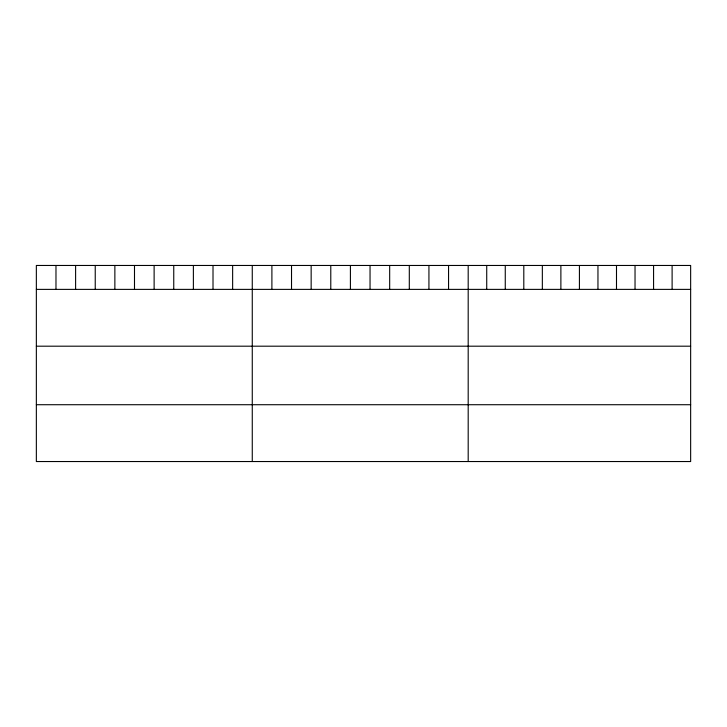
<?xml version="1.0" encoding="UTF-8"?>
<svg xmlns="http://www.w3.org/2000/svg" width="727" height="727" viewBox="0 0 727 727"><rect width="100%" height="100%" fill="white"/><g stroke="black" fill="none" stroke-linecap="round" stroke-linejoin="round"><path stroke-width="1.09" d="M690.65 289.382L690.65 461.536L36.35 461.536L36.35 265.464L690.65 265.464L690.65 289.382L36.35 289.382M36.35 346.188L690.65 346.188M36.35 404.721L690.65 404.721M672.111 265.464L672.111 289.382M653.573 265.464L653.573 289.382M635.034 265.464L635.034 289.382M616.496 265.464L616.496 289.382M597.957 265.464L597.957 289.382M579.419 265.464L579.419 289.382M560.88 265.464L560.88 289.382M542.342 265.464L542.342 289.382M523.803 265.464L523.803 289.382M505.265 265.464L505.265 289.382M486.726 265.464L486.726 289.382M468.188 265.464L468.188 461.536M448.559 265.464L448.559 289.382M428.93 265.464L428.93 289.382M409.301 265.464L409.301 289.382M389.672 265.464L389.672 289.382M370.043 265.464L370.043 289.382M350.414 265.464L350.414 289.382M330.785 265.464L330.785 289.382M311.156 265.464L311.156 289.382M291.527 265.464L291.527 289.382M271.898 265.464L271.898 289.382M252.269 265.464L252.269 461.536M232.64 265.464L232.64 289.382M213.011 265.464L213.011 289.382M193.382 265.464L193.382 289.382M173.753 265.464L173.753 289.382M154.124 265.464L154.124 289.382M134.495 265.464L134.495 289.382M114.866 265.464L114.866 289.382M95.237 265.464L95.237 289.382M75.608 265.464L75.608 289.382M55.979 265.464L55.979 289.382"/></g></svg>
